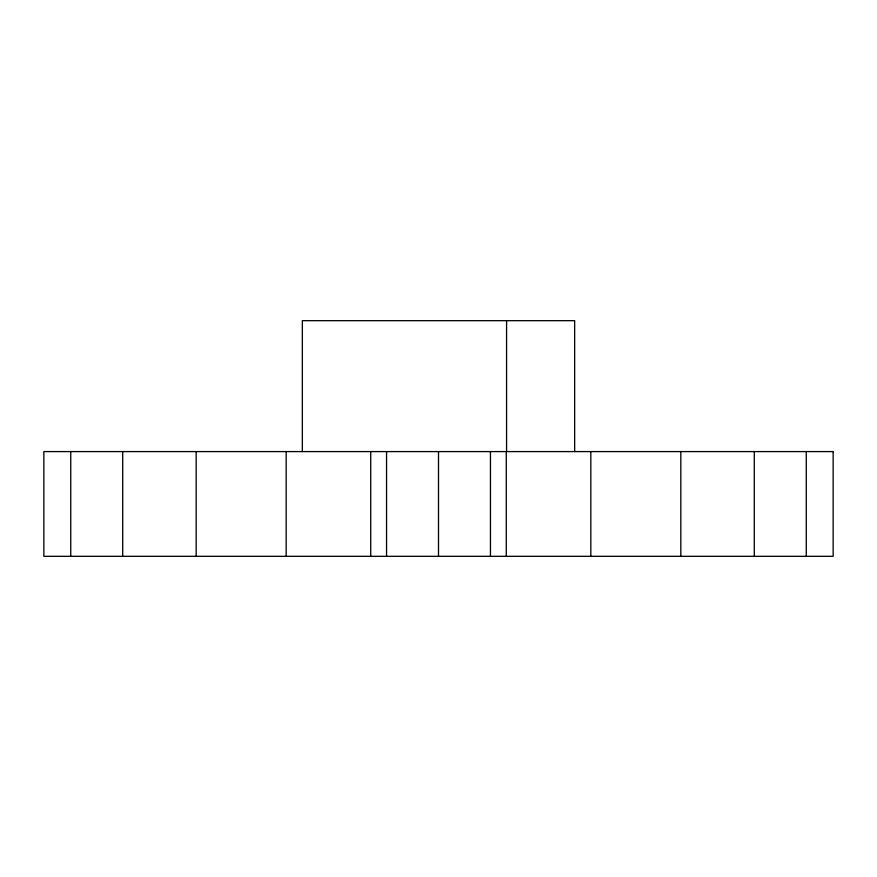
<?xml version="1.0" encoding="UTF-8"?>
<svg xmlns="http://www.w3.org/2000/svg" width="877" height="877" viewBox="0 0 877 877"><rect width="100%" height="100%" fill="white"/><g stroke="black" fill="none" stroke-linecap="round" stroke-linejoin="round"><path stroke-width="1.32" d="M806.259 451.589L806.259 556.325M754.297 451.589L754.297 556.325M680.826 451.589L680.826 556.325M590.824 451.589L590.824 556.325M574.654 451.589L574.654 320.675L302.346 320.675L302.346 451.589M506.577 320.675L506.577 451.589M506.27 451.589L506.27 556.325M490.451 451.589L490.451 556.325M438.5 451.589L438.5 556.325M386.549 451.589L386.549 556.325M370.73 451.589L370.73 556.325M286.176 451.589L286.176 556.325M196.174 451.589L196.174 556.325M122.703 451.589L122.703 556.325M70.741 451.589L70.741 556.325M833.15 451.589L43.85 451.589L43.85 556.325L833.15 556.325L833.15 451.589"/></g></svg>
